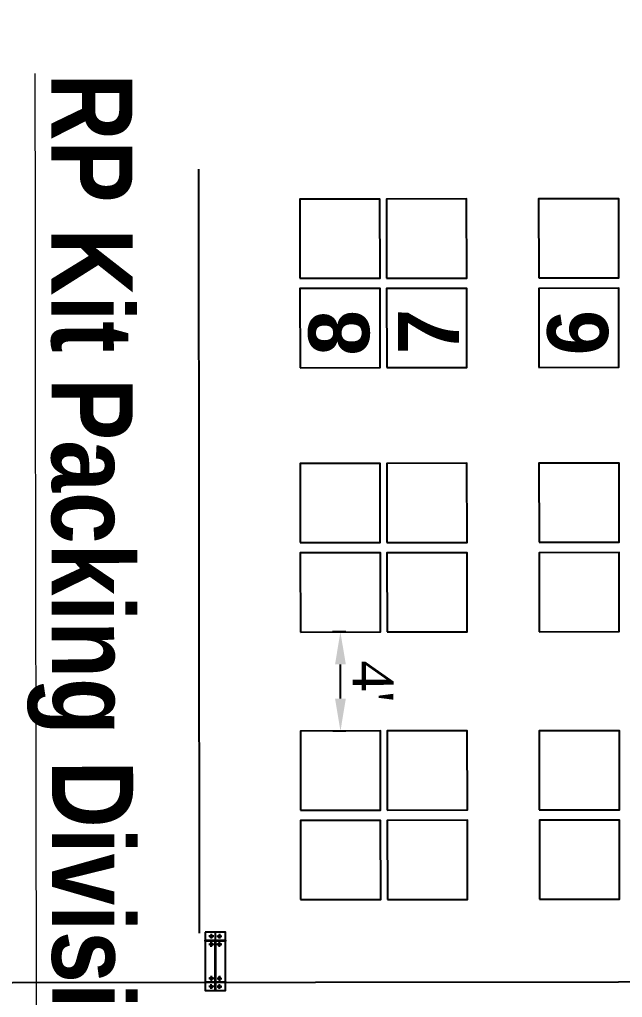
# Model space of a CAD drawing. Header units: feet. Extents: x -99009 to 3252343, y -11094690 to 9035152.
# Drawn here: x 2440594 to 2448018, y -1963228 to -1951181 of the extents above; entities that cross this region are included whole.
import ezdxf

# ---------------------------------------------------------------- set-up
doc = ezdxf.new("R2010")
doc.units = ezdxf.units.FT
doc.header["$PDSIZE"] = -1
doc.layers.add('1', color=1, linetype='Continuous')
doc.layers.add('GANGWAY', color=51, linetype='Continuous', lineweight=25)
doc.layers.add('TEXT-INSIDE BUILDING', color=30, linetype='Continuous', lineweight=0)
doc.styles.add('ARIAL NARROW', font='ARIALN.TTF')
doc.styles.add('MM', font='dutch.ttf')
doc.styles.get("Standard").update_dxf_attribs({"font": 'GOTHICB.TTF'})
doc.dimstyles.new('MANI (feet)', dxfattribs={"dimtxt": 2.5, "dimasz": 2, "dimexe": 0.477, "dimexo": 0.477, "dimgap": 0.5222, "dimtad": 1, "dimdec": 0, "dimlfac": 0.03937, "dimzin": 4, "dimdsep": 46, "dimlunit": 3, "dimtxsty": 'MM', "dimcen": 0, "dimclrd": 1, "dimclre": 1, "dimclrt": 50, "dimadec": 5, "dimazin": 2, "dimtfac": 1, "dimtdec": 0, "dimtmove": 0, "dimatfit": 3, "dimfxl": 1, "dimtolj": 1, "dimtzin": 0, "dimlwd": -1, "dimlwe": -1, "dimarcsym": 0})

# ---------------------------------------------------------------- blocks, each defined once
blk = doc.blocks.new('*D2643')
at = {"color": 1}
for p, q in [((2444610, -1958725), (2444449, -1958725)), ((2444546, -1959546), (2444545, -1959125)), ((2444611, -1959946), (2444451, -1959946))]:
    blk.add_line(p, q, dxfattribs=at)
for points in [[(2444612, -1959125), (2444479, -1959125), (2444545, -1958725)], [(2444479, -1959546), (2444612, -1959546), (2444546, -1959946)]]:
    blk.add_solid(points, dxfattribs=at)
at = {"layer": 'Defpoints', "color": 0}
for p in [(2444545, -1958725), (2444705, -1958725), (2444707, -1959946)]:
    blk.add_point(p, dxfattribs=at)
at = {"color": 50, "insert": (2444947, -1959335), "char_height": 500, "attachment_point": 5, "rotation": 270.0651, "style": 'MM'}
blk.add_mtext("\\A1;4'", dxfattribs=at)
blk = doc.blocks.new('24')
h = blk.add_hatch(color=7)
h.dxf.hatch_style = 1
edge = h.paths.add_edge_path()
edge.add_ellipse((0, 0), major_axis=(15, 0), ratio=1, start_angle=0, end_angle=360)
at = {"color": 1}
for p, q in [((-30, 0), (30, 0)), ((0, 30), (0, -30))]:
    blk.add_line(p, q, dxfattribs=at)
at = {"color": 7}
blk.add_circle((0, 0), 15, dxfattribs=at)
blk = doc.blocks.new('zw$CD60')
at = {"color": 1}
for p, rotation in [((-50, 50), 270), ((50, -50), 90.00000000000001)]:
    blk.add_blockref('24', p, dxfattribs=dict(at, rotation=rotation))
at = {"color": 1, "xscale": -1}
for p, rotation in [((50, 50), 89.99999999999982), ((-50, -50), 270)]:
    blk.add_blockref('24', p, dxfattribs=dict(at, rotation=rotation))
blk = doc.blocks.new('WEDFWEFWEFEWFWE')
at = {"color": 1}
blk.add_lwpolyline([(1053661, 482084), (1053661, 482804), (1053911, 482804), (1053911, 482084)], close=True, dxfattribs=at)
at = {"color": 4}
for points in [[(1053784, 482704), (1053789, 482704), (1053789, 482804), (1053784, 482804)], [(1053784, 482184), (1053789, 482184), (1053789, 482084), (1053784, 482084)]]:
    blk.add_lwpolyline(points, close=True, dxfattribs=at)
at = {"color": 3}
blk.add_lwpolyline([(1053661, 482184), (1053911, 482184), (1053911, 482194), (1053789, 482194), (1053789, 482694), (1053911, 482694), (1053911, 482704), (1053661, 482704), (1053661, 482694), (1053784, 482694), (1053784, 482194), (1053661, 482194)], close=True, dxfattribs=at)
at = {"color": 1, "rotation": 180}
blk.add_blockref('zw$CD60', (1053786, 482704), dxfattribs=at)
at = {"color": 1, "xscale": -1}
blk.add_blockref('zw$CD60', (1053786, 482184), dxfattribs=at)

msp = doc.modelspace()

# ---------------------------------------------------------------- linework, layer by layer
at = {"color": 3}
msp.add_line((2442810.40457, -1962434.09675), (2442799.72009, -1953023.50281), dxfattribs=at)
for points in [[(2444046.71938, -1954367.65625), (2445033.11416, -1954366.53633), (2445032.00841, -1953392.62756), (2444045.61364, -1953393.74748)], [(2445114.46831, -1954366.44396), (2446100.86309, -1954365.32404), (2446099.75735, -1953391.41527), (2445113.36257, -1953392.53519)], [(2446987.54863, -1954364.31733), (2447973.94341, -1954363.19741), (2447972.83766, -1953389.28864), (2446986.44288, -1953390.40856)], [(2444047.97043, -1955469.54662), (2445034.36521, -1955468.4267), (2445033.25946, -1954494.51793), (2444046.86469, -1954495.63785)], [(2445115.71936, -1955468.33433), (2446102.11414, -1955467.21441), (2446101.0084, -1954493.30564), (2445114.61362, -1954494.42556)], [(2446988.79968, -1955466.2077), (2447975.19446, -1955465.08778), (2447974.08871, -1954491.17901), (2446987.69393, -1954492.29893)], [(2444050.41653, -1957624.00761), (2445036.81131, -1957622.88769), (2445035.70557, -1956648.97893), (2444049.31079, -1956650.09885)], [(2445118.16547, -1957622.79533), (2446104.56025, -1957621.67541), (2446103.4545, -1956647.76664), (2445117.05972, -1956648.88656)], [(2446991.24578, -1957620.66869), (2447977.64056, -1957619.54877), (2447976.53482, -1956645.64), (2446990.14004, -1956646.75992)], [(2444051.66758, -1958725.89798), (2445038.06236, -1958724.77806), (2445036.95662, -1957750.86929), (2444050.56184, -1957751.98921)], [(2445119.41652, -1958724.68569), (2446105.8113, -1958723.56577), (2446104.70555, -1957749.65701), (2445118.31077, -1957750.77693)], [(2446992.49683, -1958722.55906), (2447978.89161, -1958721.43914), (2447977.78587, -1957747.53037), (2446991.39109, -1957748.65029)], [(2444054.15905, -1960920.31421), (2445040.55383, -1960919.19429), (2445039.44808, -1959945.28552), (2444053.05331, -1959946.40544)], [(2445121.90799, -1960919.10192), (2446108.30276, -1960917.982), (2446107.19702, -1959944.07323), (2445120.80224, -1959945.19315)], [(2446994.9883, -1960916.97529), (2447981.38308, -1960915.85537), (2447980.27733, -1959941.9466), (2446993.88256, -1959943.06652)], [(2444055.4101, -1962022.20458), (2445041.80488, -1962021.08466), (2445040.69913, -1961047.17589), (2444054.30436, -1961048.29581)], [(2445123.15904, -1962020.99229), (2446109.55381, -1962019.87237), (2446108.44807, -1961045.9636), (2445122.05329, -1961047.08352)], [(2446996.23935, -1962018.86566), (2447982.63413, -1962017.74574), (2447981.52838, -1961043.83697), (2446995.13361, -1961044.95689)]]:
    msp.add_lwpolyline(points, close=True, dxfattribs=at)
at = {"layer": '1'}
msp.add_arc((2520410.24778, -1978395.99612), 100000, 84.1346387202, 194.3871675539, dxfattribs=at)
at = {"layer": 'GANGWAY', "color": 141, "lineweight": -3}
msp.add_lwpolyline([(2406330.57044, -1962920.6184), (2406307.73986, -1942812.07332), (2406893.28442, -1942311.40819), (2455411.05414, -1942256.32271), (2455911.6215, -1942755.7547), (2455934.12815, -1962578.98467), (2455434.64017, -1963030.24717), (2406916.87045, -1963085.33265)], close=True, dxfattribs=at)

# ---------------------------------------------------------------- block references
at = {"xscale": -1, "rotation": 180.0650517140735}
msp.add_blockref('WEDFWEFWEFEWFWE', (1388672.07487, -1481536.36919), dxfattribs=at)

# ---------------------------------------------------------------- texts
at = {"char_height": 750, "width": 4463.9659215, "attachment_point": 3, "rotation": 89.816165338}
for s, insert in [('{8}', (2444152.24339, -1954760.83661)), ('{7}', (2445255.67856, -1954745.53702)), ('{6}', (2447093.07264, -1954757.49769))]:
    msp.add_mtext(s, dxfattribs=dict(at, insert=insert))
at = {"layer": 'TEXT-INSIDE BUILDING', "color": 212, "ltscale": 1200, "true_color": 0xe817de, "insert": (2441990.48818, -1958304.92922), "char_height": 1000, "width": 18678.4748332, "attachment_point": 2, "rotation": 270.065051714, "style": 'ARIAL NARROW'}
msp.add_mtext('{\\fArial Narrow|b1|i0|c0|p34;\\LRP Kit Packing Division}', dxfattribs=at)

# ---------------------------------------------------------------- dimensions: what is measured, and where the dimension line sits
at = {"color": 3}
dim = msp.add_linear_dim(base=(2444544.86497, -1958725.33802), p1=(2444706.58353, -1959945.66344), p2=(2444705.19781, -1958725.15598), angle=90.065051714, dimstyle='MANI (feet)', override={"dimscale": 200, "dimarcsym": 1}, dxfattribs=at)
dim.commit()
dim.dimension.update_dxf_attribs({"geometry": '*D2643', "text_midpoint": (2444946.87258, -1959335.13611)})

doc.saveas('drawing.dxf')
